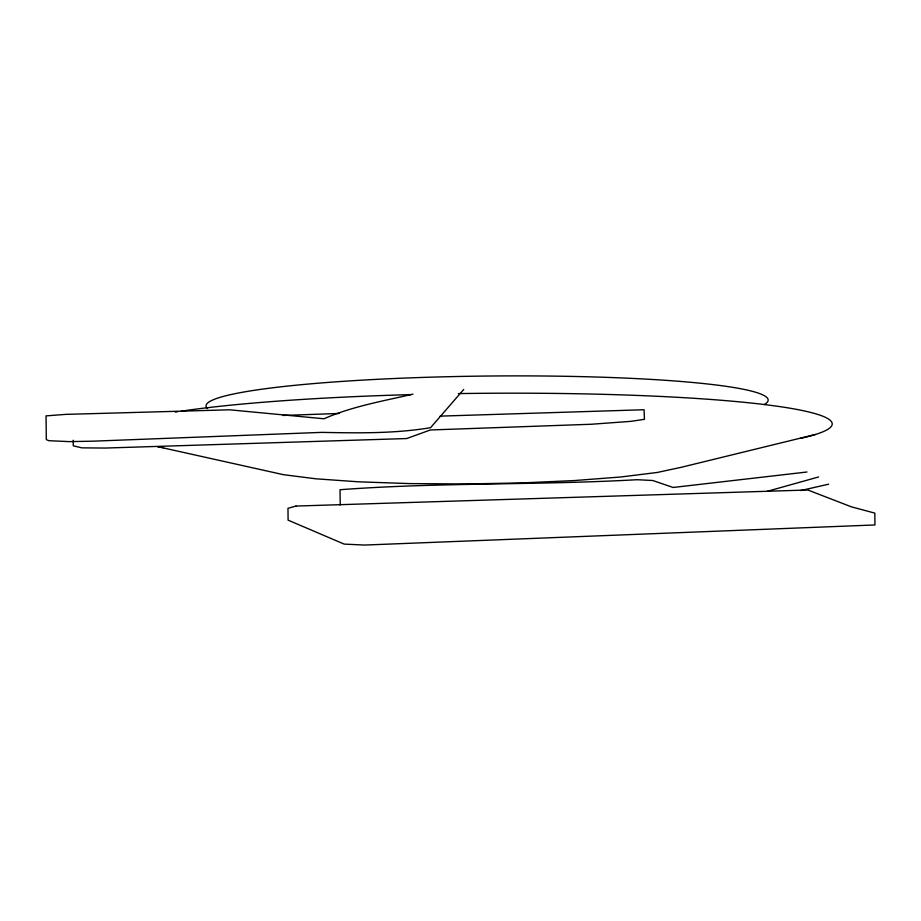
<?xml version="1.0" encoding="UTF-8"?>
<svg xmlns="http://www.w3.org/2000/svg" width="921" height="921" viewBox="0 0 921 921"><rect width="100%" height="100%" fill="white"/><g stroke="black" fill="none" stroke-linecap="round" stroke-linejoin="round"><path stroke-width="1.38" d="M463.724 389.445L430.579 427.678C394.614 433.687 358.073 433.077 321.751 432.375L93.194 441.171L69.478 441.631L48.894 440.699L46.303 439.582L46.05 415.878L65.713 414.381L229.697 409.81L323.996 418.779C352.306 406.311 383.021 401.13 412.965 394.13M767.4 491.284L818.585 476.963M815.419 434.482L681.126 467.327L657.168 472.473L620.823 476.986L574.566 480.543L521.539 482.938L465.37 483.974L409.868 483.594L358.833 481.833L315.742 478.793L283.518 474.695L157.641 446.662A357.29 34.25 -0.6 0 0 163.443 447.629M800.694 490.559L828.647 484.181M806.969 472.001L673.113 487.474L652.793 480.509L637.056 479.714C538.152 485.309 438.833 482.293 340.056 489.719L340.217 505.053M339.124 413.46L283.104 415.452M440.134 416.131L644.067 409.741L644.447 419.32L630.966 421.346L591.386 424.247L430.349 429.98L406.679 438.546L105.213 448.055L81.854 447.848L73.266 445.81L73.208 440.238M207.57 408.671A281.055 26.939 -0.6 0 1 495.728 375.964A281.055 26.939 -0.6 0 1 764.315 404.538M458.405 393.589A357.29 34.25 -0.6 0 1 800.407 438.384M175.278 412.09A357.29 34.25 -0.6 0 1 177.649 411.722M181.299 411.169A357.29 34.25 -0.6 0 1 411.1 394.602M295.975 506.066L287.974 508.3L288.1 520.146L344.166 544.104L364.601 545.059L874.95 524.958L874.823 513.112L851.488 506.872L807.832 489.995L295.975 506.066"/></g></svg>
